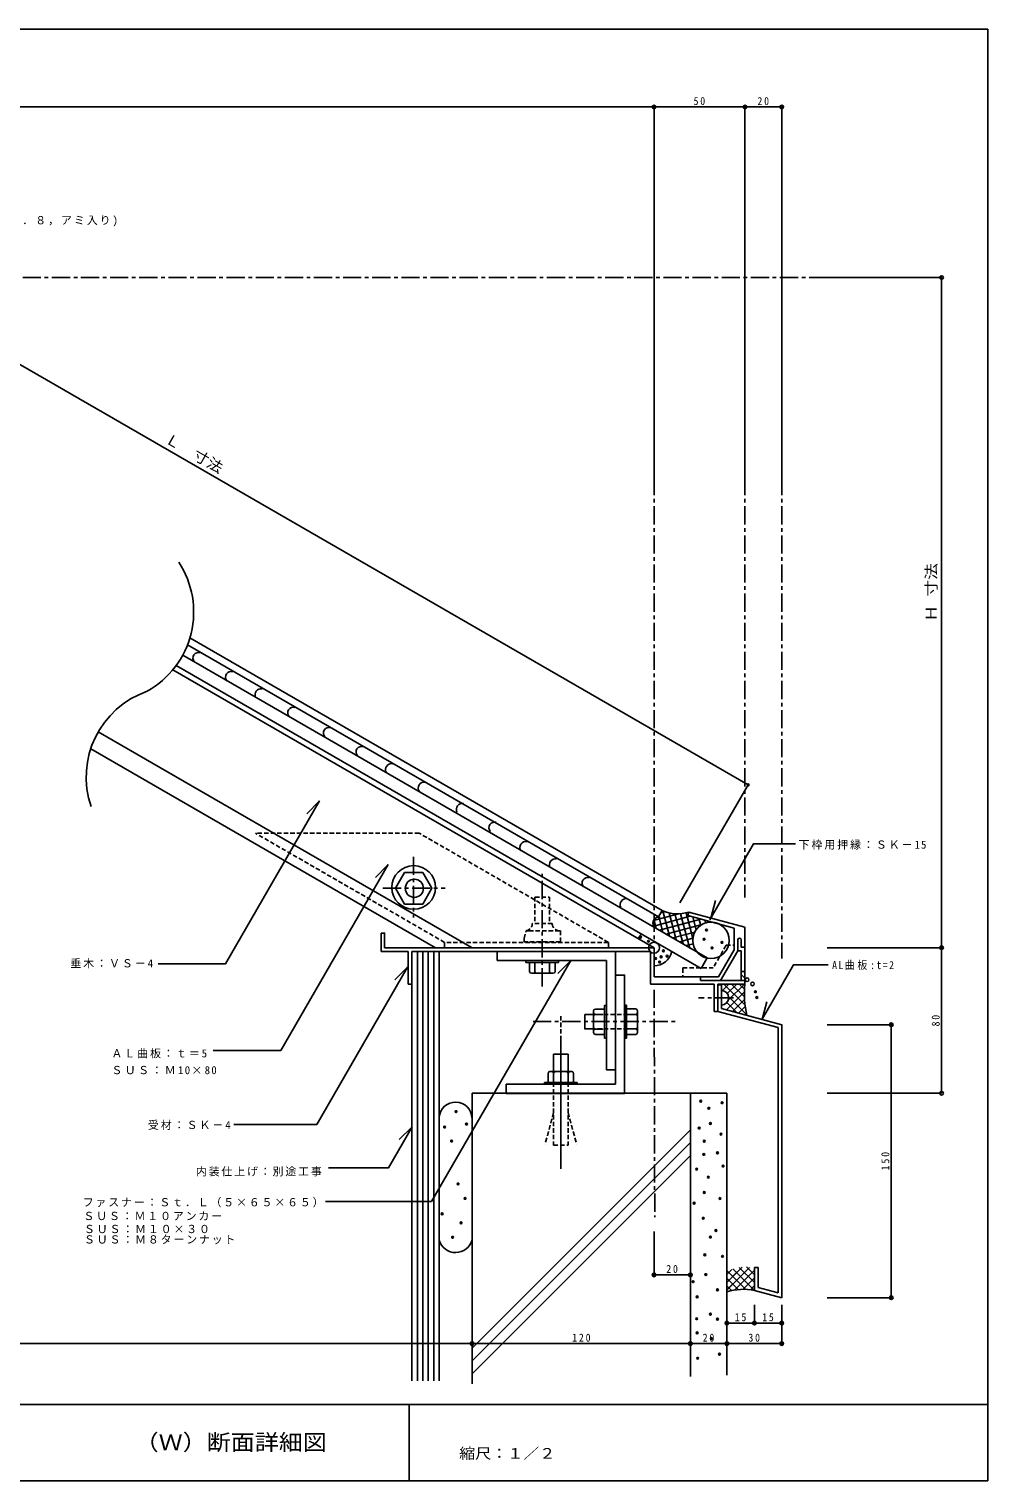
# Model space of a CAD drawing. Units: millimetres, scale not verified. Extents: x -550 to 568, y -396 to 402.
# Drawn here: x 41 to 568, y -396 to 402 of the extents above; entities that cross this region are included whole.
import ezdxf
from ezdxf.enums import TextEntityAlignment as Align

# ---------------------------------------------------------------- set-up
doc = ezdxf.new("R2010")
doc.units = ezdxf.units.MM
doc.header["$LTSCALE"] = 2
doc.header["$PDMODE"] = 32
doc.header["$PDSIZE"] = 1
doc.linetypes.add('CHAIN1', pattern=[8, 5, -1, 1, -1])
doc.linetypes.add('DASHED1', pattern=[1.8, 1.2, -0.6])
doc.layers.add('0-0', color=134, linetype='Continuous')
doc.layers.add('1-0', color=7, linetype='Continuous')
doc.styles.add('ＭＳ ゴシック', font='')
doc.styles.get('ＭＳ ゴシック').set_extended_font_data('MS Gothic')

msp = doc.modelspace()

# ---------------------------------------------------------------- linework, layer by layer
at = {"layer": '0-0'}
for p, q in [((568, 402), (-550, 402)), ((568, -396), (568, 402)), ((-550, -354), (568, -354)), ((250, -354), (250, -396)), ((-550, -396), (568, -396))]:
    msp.add_line(p, q, dxfattribs=at)
at = {"layer": '1-0', "color": 4}
for p, q in [((384.55, 359.163), (-470.472, 359.163)), ((384.55, 359.163), (384.55, 155.721)), ((384.55, 359.163), (434.505, 359.163)), ((384.55, 359.163), (384.55, 155.721)), ((434.505, 359.163), (434.505, 155.721)), ((434.505, 359.163), (454.732, 359.163)), ((434.505, 359.163), (434.505, 155.721)), ((454.732, 359.163), (454.732, 155.721)), ((436.224, -13.416), (-199.888, 353.844)), ((436.224, -13.416), (398.752, -78.318)), ((542.512, -102.917), (479.721, -102.917)), ((542.512, -182.917), (542.512, -102.917)), ((514.884, -145.274), (479.721, -145.274)), ((514.884, -295.274), (514.884, -145.274)), ((542.512, -182.917), (479.721, -182.917)), ((284.55, -320.495), (284.55, -258.96)), ((284.55, -320.495), (284.55, -258.96)), ((384.55, -282.728), (384.55, -258.96)), ((404.55, -320.495), (404.55, -258.96)), ((404.55, -282.728), (404.55, -258.96)), ((424.55, -320.495), (424.55, -258.96)), ((424.55, -320.495), (424.55, -258.96)), ((384.55, -282.728), (404.55, -282.728)), ((424.543, -309.251), (424.543, -299.138)), ((424.55, -320.495), (424.55, -300.797)), ((424.557, -320.495), (424.557, -299.138)), ((439.732, -309.251), (439.732, -299.138)), ((454.732, -320.495), (454.732, -299.138)), ((454.732, -309.251), (454.732, -299.138)), ((514.884, -295.274), (479.721, -295.274)), ((439.732, -309.251), (424.543, -309.251)), ((454.732, -309.251), (439.732, -309.251)), ((284.55, -320.495), (-416.127, -320.495)), ((284.55, -320.495), (285.516, -320.236)), ((284.55, -320.495), (404.55, -320.495)), ((284.55, -320.495), (285.516, -320.754)), ((404.55, -320.495), (424.55, -320.495)), ((424.55, -320.495), (444.732, -320.495)), ((454.732, -320.495), (424.557, -320.495))]:
    msp.add_line(p, q, dxfattribs=at)
at = {"layer": '1-0', "color": 4, "linetype": 'CHAIN1'}
for p, q in [((479.721, 265.444), (-250.926, 265.444)), ((384.55, 155.721), (384.55, -99.407)), ((434.505, 155.721), (434.505, -75.349)), ((454.732, 155.721), (454.732, -108.913)), ((323.151, -124.247), (323.151, -62.287)), ((318.128, -143.564), (398.087, -143.564)), ((333.36, -153.43), (333.36, -224.398))]:
    msp.add_line(p, q, dxfattribs=at)
at = {"layer": '1-0', "color": 5}
for p, q in [((389.094, -82.446), (129.56, 67.396)), ((413.766, -108.469), (125.631, 57.886)), ((387.094, -85.911), (128.241, 63.538)), ((384.55, -102.917), (120.14, 49.74)), ((410.366, -114.358), (122, 52.13)), ((284.55, -102.917), (79.171, 15.658)), ((264.55, -102.917), (75.081, 6.473)), ((389.094, -82.446), (387.094, -85.911)), ((403.595, -83.361), (403.077, -85.293)), ((428.505, -92.106), (403.077, -85.293)), ((434.505, -91.643), (403.595, -83.361)), ((234.55, -104.917), (234.55, -94.917)), ((428.505, -104.107), (428.505, -92.106)), ((434.505, -102.643), (434.505, -91.643)), ((434.505, -102.643), (434.505, -91.643)), ((384.55, -102.917), (236.55, -102.917)), ((384.55, -102.917), (384.55, -118.917)), ((430.505, -104.643), (430.505, -98.599)), ((430.505, -104.643), (430.505, -98.599)), ((432.505, -102.643), (432.505, -98.576)), ((434.505, -102.643), (432.505, -102.643)), ((434.505, -122.917), (434.505, -102.643)), ((249.55, -104.917), (234.55, -104.917)), ((249.55, -104.917), (249.55, -122.917)), ((251.55, -104.917), (251.55, -122.917)), ((382.55, -104.917), (251.55, -104.917)), ((266.55, -105.092), (266.55, -341.039)), ((298.36, -104.977), (298.36, -109.977)), ((358.36, -109.977), (298.36, -109.977)), ((363.36, -104.977), (363.36, -177.977)), ((382.55, -104.917), (382.55, -122.917)), ((410.366, -114.358), (413.766, -108.469)), ((428.505, -104.107), (419.954, -118.917)), ((430.505, -104.643), (421.119, -120.899)), ((432.505, -104.643), (430.505, -104.643)), ((432.505, -120.917), (432.505, -104.643)), ((384.55, -118.917), (410.05, -118.917)), ((410.05, -118.917), (410.05, -120.917)), ((410.05, -118.917), (419.954, -118.917)), ((410.05, -118.917), (410.05, -120.917)), ((432.505, -115.917), (434.452, -115.917)), ((251.55, -122.917), (249.55, -122.917)), ((251.55, -122.917), (251.55, -341.039)), ((382.55, -122.917), (417.55, -122.917)), ((410.05, -120.917), (432.505, -120.917)), ((410.05, -120.917), (421.119, -120.917)), ((417.55, -122.917), (417.55, -137.917)), ((419.55, -122.917), (419.55, -137.917)), ((419.55, -122.917), (434.505, -122.917)), ((419.55, -123.383), (419.55, -137.917)), ((421.55, -123.383), (421.55, -136.383)), ((432.505, -120.917), (434.452, -120.917)), ((419.55, -137.917), (417.55, -137.917)), ((363.36, -170.559), (363.36, -177.977)), ((303.36, -177.977), (303.36, -182.977)), ((303.36, -177.977), (363.36, -177.977)), ((439.732, -278.628), (441.732, -278.628)), ((439.732, -278.628), (439.732, -291.254)), ((441.732, -278.628), (441.732, -289.72)), ((454.732, -295.274), (439.732, -291.254)), ((452.732, -292.667), (441.732, -289.72))]:
    msp.add_line(p, q, dxfattribs=at)
at = {"layer": '1-0'}
for p, q in [((200.841, -22.191), (193.77, -29.262)), ((238.549, -57.204), (179.522, -159.443)), ((238.549, -57.204), (231.478, -64.275)), ((415.687, -86.601), (418.275, -76.942)), ((398.004, -84.265), (384.19, -87.966)), ((404.418, -85.652), (384.409, -91.013)), ((384.463, -87.399), (385.779, -92.31)), ((387.146, -85.821), (389.453, -94.432)), ((410.213, -87.205), (387.484, -93.295)), ((390.738, -83.106), (388.342, -83.748)), ((389.381, -82.574), (393.127, -96.553)), ((392.792, -83.71), (396.801, -98.674)), ((396.032, -84.213), (400.467, -100.764)), ((399.137, -84.209), (404.265, -103.348)), ((402.121, -83.755), (405.829, -97.594)), ((405.837, -86.032), (407.723, -93.07)), ((409.183, -86.929), (410.183, -90.66)), ((410.098, -90.342), (391.159, -95.417)), ((406.976, -94.284), (394.833, -97.538)), ((412.529, -87.826), (412.934, -89.335)), ((405.922, -97.672), (398.507, -99.659)), ((406.019, -100.752), (402.181, -101.78)), ((254.55, -105.092), (254.55, -341.039)), ((257.55, -105.092), (257.55, -341.039)), ((260.55, -105.092), (260.55, -341.039)), ((338.81, -109.977), (262.315, -242.471)), ((263.55, -105.092), (263.55, -341.039)), ((332.151, -109.977), (314.151, -109.977)), ((316.151, -115.977), (316.151, -110.977)), ((319.151, -116.977), (319.151, -110.977)), ((327.151, -116.977), (327.151, -110.977)), ((330.151, -115.977), (330.151, -110.977)), ((338.81, -109.977), (331.739, -117.048)), ((332.151, -110.977), (332.151, -109.977)), ((249.136, -113.589), (242.065, -120.66)), ((318.151, -116.977), (317.151, -116.977)), ((317.151, -116.977), (328.151, -116.977)), ((326.151, -116.977), (320.151, -116.977)), ((328.151, -116.977), (329.151, -116.977)), ((432.505, -117.625), (434.492, -119.612)), ((433.626, -115.917), (434.505, -116.796)), ((425.711, -122.917), (422.164, -126.465)), ((422.914, -122.917), (434.543, -134.546)), ((434.181, -127.175), (424.313, -137.044)), ((429.954, -122.917), (424.794, -128.077)), ((434.196, -122.917), (425.298, -131.816)), ((427.157, -122.917), (434.18, -129.94)), ((431.399, -122.917), (434.245, -125.763)), ((432.505, -120.453), (432.969, -120.917)), ((358.36, -152.605), (358.36, -134.605)), ((369.465, -134.564), (368.465, -134.564)), ((368.465, -152.564), (368.465, -134.564)), ((424.562, -133.05), (430.216, -138.705)), ((425.492, -129.738), (435.521, -139.767)), ((434.243, -131.356), (427.596, -138.003)), ((434.634, -135.208), (430.942, -138.899)), ((443.894, -142.272), (446.482, -132.612)), ((352.074, -139.564), (346.48, -139.564)), ((346.526, -139.623), (346.526, -147.616)), ((351.36, -138.605), (351.36, -137.605)), ((351.36, -137.605), (351.36, -148.605)), ((351.36, -146.605), (351.36, -140.605)), ((352.36, -136.605), (357.36, -136.605)), ((352.36, -139.605), (356.597, -139.605)), ((374.465, -136.564), (369.465, -136.564)), ((374.465, -139.564), (369.465, -139.564)), ((375.465, -138.564), (375.465, -137.564)), ((375.465, -149.564), (375.465, -138.564)), ((375.465, -140.564), (375.465, -146.564)), ((435.292, -138.792), (434.288, -139.796)), ((352.074, -147.564), (346.526, -147.564)), ((351.36, -148.605), (351.36, -149.605)), ((352.36, -147.605), (356.597, -147.605)), ((352.36, -150.605), (357.36, -150.605)), ((374.465, -147.564), (369.465, -147.564)), ((374.465, -150.564), (369.465, -150.564)), ((375.465, -148.564), (375.465, -149.564)), ((179.522, -159.443), (142.274, -159.443)), ((357.36, -152.605), (358.36, -152.605)), ((329.36, -161.477), (329.36, -176.977)), ((337.36, -161.477), (329.36, -161.477)), ((337.36, -161.477), (337.36, -176.977)), ((326.36, -171.977), (326.36, -176.977)), ((328.36, -170.977), (327.36, -170.977)), ((327.36, -170.977), (338.36, -170.977)), ((336.36, -170.977), (330.36, -170.977)), ((338.36, -170.977), (339.36, -170.977)), ((340.36, -171.977), (340.36, -176.977)), ((342.36, -176.977), (324.36, -176.977)), ((342.36, -176.977), (342.36, -177.977)), ((251.692, -201.345), (244.621, -208.416)), ((404.55, -202.985), (284.55, -322.985)), ((404.55, -210.056), (284.55, -330.056)), ((404.55, -217.127), (284.55, -337.127)), ((262.315, -242.471), (203.981, -242.471)), ((432.889, -278.498), (424.55, -286.836)), ((436.966, -278.663), (424.55, -291.079)), ((431.377, -278.632), (439.732, -286.988)), ((435.289, -278.301), (439.732, -282.745)), ((427.279, -279.865), (424.55, -282.594)), ((427.279, -279.865), (424.55, -282.594)), ((424.55, -280.291), (430.244, -285.984)), ((424.55, -280.291), (434.949, -290.689)), ((430.244, -281.143), (424.55, -286.836)), ((424.55, -284.533), (428.916, -288.899)), ((424.55, -284.533), (430.819, -290.802)), ((430.244, -285.386), (425.702, -289.927)), ((427.901, -279.399), (430.244, -281.741)), ((427.901, -279.399), (439.732, -291.23)), ((439.732, -280.139), (428.813, -291.058)), ((439.732, -284.382), (433.448, -290.666)), ((424.55, -288.776), (425.702, -289.927)), ((424.55, -288.776), (427.148, -291.374)), ((439.732, -288.625), (437.465, -290.892))]:
    msp.add_line(p, q, dxfattribs=at)
at = {"layer": '1-0', "color": 5, "linetype": 'DASHED1'}
for p, q in [((269.457, -99.977), (165.534, -39.977)), ((359.457, -99.977), (359.457, -102.767)), ((424.175, -101.607), (417.068, -113.917)), ((424.175, -101.607), (428.182, -101.607)), ((400.444, -113.917), (417.068, -113.917)), ((333.36, -140.506), (333.36, -223.111))]:
    msp.add_line(p, q, dxfattribs=at)
at = {"layer": '1-0', "linetype": 'CHAIN1'}
for p, q in [((252.481, -52.946), (252.481, -86.275)), ((235.605, -70.243), (269.779, -70.243)), ((384.61, -126.032), (384.932, -251.066)), ((428.145, -130.417), (409.041, -130.417))]:
    msp.add_line(p, q, dxfattribs=at)
at = {"layer": '1-0', "linetype": 'DASHED1'}
for p, q in [((319.151, -75.148), (319.151, -89.648)), ((319.151, -75.148), (327.151, -75.148)), ((327.151, -75.148), (327.151, -89.648)), ((313.151, -97.878), (314.299, -93.595)), ((315.651, -93.648), (314.284, -93.648)), ((332.651, -93.648), (314.284, -93.648)), ((328.651, -89.648), (317.651, -89.648)), ((332.651, -93.648), (333.151, -93.648)), ((333.151, -93.648), (333.151, -99.648)), ((313.151, -97.878), (313.151, -99.648)), ((333.151, -99.648), (313.151, -99.648)), ((370.228, -139.564), (356.597, -139.564)), ((370.228, -147.564), (352.074, -147.564)), ((329.36, -176.977), (329.36, -211.477)), ((337.36, -176.977), (337.36, -211.477)), ((329.36, -193.477), (324.701, -210.864)), ((337.36, -193.477), (342.019, -210.864)), ((329.36, -211.477), (337.36, -211.477))]:
    msp.add_line(p, q, dxfattribs=at)
at = {"layer": '1-0', "color": 5, "linetype": 'CHAIN1'}
msp.add_line((333.36, -159.142), (333.36, -222.954), dxfattribs=at)
at = {"layer": '1-0', "color": 1}
for p, q in [((424.55, -182.917), (284.55, -182.917)), ((284.55, -182.917), (284.55, -342.542)), ((404.55, -182.917), (404.55, -338.532)), ((424.55, -182.917), (424.55, -337.863))]:
    msp.add_line(p, q, dxfattribs=at)
at = {"layer": '1-0', "color": 4}
for points in [[(542.512, -102.917), (542.512, 265.444), (479.721, 265.444)], [(444.732, -320.495), (424.55, -320.495), (424.55, -300.614)]]:
    msp.add_lwpolyline(points, dxfattribs=at)
at = {"layer": '1-0'}
for points in [[(200.841, -22.191), (149.12, -111.774), (112.189, -111.774)], [(415.16, -87.515), (439.241, -45.804), (462.327, -45.804)], [(332.151, -110.977), (314.151, -110.977), (314.151, -109.977)], [(249.136, -113.589), (199.237, -200.018), (153.713, -200.018)], [(443.894, -142.272), (461.143, -112.396), (480.218, -112.396)], [(357.36, -152.605), (357.36, -134.605), (358.36, -134.605)], [(369.465, -134.564), (369.465, -152.564), (368.465, -152.564)], [(324.36, -176.977), (324.36, -177.977), (342.36, -177.977)], [(251.692, -201.345), (238.715, -223.822), (205.685, -223.822)]]:
    msp.add_lwpolyline(points, dxfattribs=at)
at = {"layer": '1-0', "color": 5, "linetype": 'DASHED1'}
for points in [[(359.457, -99.977), (255.534, -39.977), (165.534, -39.977)], [(359.457, -99.977), (269.457, -99.977), (269.457, -102.911)], [(400.444, -113.917), (400.444, -114.32), (400.444, -118.875)]]:
    msp.add_lwpolyline(points, dxfattribs=at)
at = {"layer": '1-0'}
msp.add_lwpolyline([(247.481, -78.904), (257.481, -78.904), (262.481, -70.243), (257.481, -61.583), (247.481, -61.583), (242.481, -70.243)], close=True, dxfattribs=at)
at = {"layer": '1-0', "color": 5}
for points in [[(236.55, -102.917), (236.55, -94.917), (234.55, -94.917)], [(434.505, -102.643), (432.505, -102.643), (432.505, -98.576)], [(358.36, -109.977), (358.36, -169.977), (363.36, -169.977)], [(303.36, -182.977), (368.36, -182.977), (368.36, -117.977), (363.514, -117.977)], [(421.55, -123.383), (419.55, -123.383), (419.55, -137.917)], [(419.55, -137.917), (452.732, -146.808), (452.732, -292.667)], [(421.55, -136.383), (454.732, -145.274), (454.732, -295.274)]]:
    msp.add_lwpolyline(points, dxfattribs=at)
for centre in [(384.55, 359.163), (434.505, 359.163), (454.732, 359.163), (542.512, 265.444), (542.512, -102.917), (514.884, -145.274), (542.512, -182.917), (384.55, -282.728), (404.55, -282.728), (514.884, -295.274), (424.543, -309.251), (439.732, -309.251), (454.732, -309.251), (284.55, -320.495), (404.55, -320.495), (424.557, -320.495), (454.732, -320.495)]:
    msp.add_circle(centre, 1, dxfattribs=at)
at = {"layer": '1-0'}
for centre, radius in [((252.481, -69.821), 12), ((252.903, -70.243), 5), ((415.846, -98.902), 10), ((435.699, -120.53), 1), ((438.647, -122.797), 1), ((440.235, -127.106), 0.5), ((441.028, -130.281), 0.5), ((284.55, -320.495), 1), ((404.55, -320.495), 1), ((424.55, -320.495), 1), ((424.55, -320.495), 1)]:
    msp.add_circle(centre, radius, dxfattribs=at)
at = {"layer": '1-0', "color": 1}
msp.add_circle((384.55, -102.917), 3, dxfattribs=at)
at = {"layer": '1-0'}
for centre, radius, start, end in [((81.628, 81.628), 50, 299.36839, 33.19579), ((122.57, -9.173), 50, 109.17229, 198.88696), ((317.151, -115.977), 1, 180, 270), ((318.151, -115.977), 1, 270, 360), ((320.151, -115.977), 1, 180, 270), ((326.151, -115.977), 1, 270, 360), ((328.151, -115.977), 1, 180, 270), ((329.151, -115.977), 1, 270, 360), ((352.36, -137.605), 1, 90, 180), ((352.36, -138.605), 1, 180, 270), ((352.36, -140.605), 1, 90, 180), ((374.465, -137.564), 1, 0, 90), ((374.465, -138.564), 1, 270, 0), ((374.465, -140.564), 1, 0, 90), ((352.36, -146.605), 1, 180, 270), ((352.36, -148.605), 1, 90, 180), ((352.36, -149.605), 1, 180, 270), ((374.465, -146.564), 1, 270, 0), ((374.465, -148.564), 1, 0, 90), ((374.465, -149.564), 1, 270, 0), ((327.36, -171.977), 1, 90, 180), ((328.36, -171.977), 1, 0, 90), ((330.36, -171.977), 1, 90, 180), ((336.36, -171.977), 1, 0, 90), ((338.36, -171.977), 1, 90, 180), ((339.36, -171.977), 1, 0, 90)]:
    msp.add_arc(centre, radius, start, end, dxfattribs=at)
at = {"layer": '1-0', "color": 5}
for centre, radius, start, end in [((134.374, 56.26), 3.138, 73.75382, 220.15178), ((152.267, 45.824), 3.138, 73.75382, 220.15178), ((168.7, 36.112), 3.367, 81.33582, 204.97864), ((186.421, 26.105), 3.138, 73.75382, 220.15178), ((206.058, 15.055), 3.138, 73.75382, 220.15178), ((223.951, 4.62), 3.138, 73.75382, 220.15178), ((240.384, -5.092), 3.367, 81.33582, 204.97864), ((258.106, -15.099), 3.138, 73.75382, 220.15178), ((279.292, -26.956), 3.367, 81.33582, 204.97864), ((297.013, -36.963), 3.138, 73.75382, 220.15178), ((313.972, -47.71), 3.138, 73.75382, 220.15178), ((330.405, -57.422), 3.367, 81.33582, 204.97864), ((348.126, -67.429), 3.138, 73.75382, 220.15178), ((369.312, -79.286), 3.367, 81.33582, 204.97864), ((387.034, -89.293), 3.138, 73.75382, 220.15178), ((397.554, -63.729), 20.54, 245.6768, 287.10435), ((384.526, -102.817), 10, 132.99047, 150.42796), ((431.505, -98.654), 1, 4.44007, 180.81305), ((431.505, -98.654), 1, 4.44008, 180.81306), ((384.526, -102.817), 10, 270.13675, 347.00953), ((421.55, -130.417), 4, 270, 90), ((480.828, -128.578), 46.668, 173.03318, 194.36017), ((275.525, -196.777), 8.995, 1.91469, 175.42705), ((275.528, -261.176), 9.291, 194.92293, 346.20308), ((433.727, -321.545), 30.88, 78.78663, 107.30218)]:
    msp.add_arc(centre, radius, start, end, dxfattribs=at)
at = {"layer": '1-0', "linetype": 'DASHED1'}
for centre, start, end in [((313.651, -89.648), 279.31821, 0), ((332.651, -89.648), 180, 270)]:
    msp.add_arc(centre, 4, start, end, dxfattribs=at)
at = {"layer": '1-0', "color": 4}
for p in [(384.55, 359.163), (434.505, 359.163), (454.732, 359.163), (436.224, -13.416), (514.884, -145.274), (384.55, -282.728), (404.55, -282.728), (514.884, -295.274), (424.543, -309.251), (439.732, -309.251), (454.732, -309.251), (284.55, -320.495), (404.55, -320.495), (424.55, -320.495), (424.557, -320.495), (454.732, -320.495)]:
    msp.add_point(p, dxfattribs=at)
at = {"layer": '1-0'}
for p in [(413.386, -93.208), (412.029, -98.295), (416.437, -103.042), (421.863, -99.99)]:
    msp.add_point(p, dxfattribs=at)
at = {"layer": '1-0', "color": 5}
for p in [(377.208, -97.162), (381.449, -99.407), (385.441, -108.805), (387.603, -110.801), (388.435, -107.89), (389.683, -104.647), (391.762, -107.558), (275.8, -193.003), (281.555, -199.854), (269.497, -201.498), (273.334, -209.171), (276.896, -232.738), (280.733, -240.685), (268.127, -249.18), (278.54, -254.112), (273.882, -262.059)]:
    msp.add_point(p, dxfattribs=at)
at = {"layer": '1-0', "color": 1}
for p in [(410.204, -187.261), (414.663, -191.163), (421.909, -188.097), (415.499, -199.523), (409.368, -202.032), (421.352, -205.376), (412.155, -209.278), (419.401, -215.687), (411.876, -216.524), (422.467, -222.933), (407.975, -224.606), (414.385, -229.065), (412.155, -237.425), (406.581, -243.278), (420.794, -240.769), (411.598, -251.638), (415.499, -261.95), (418.565, -258.327), (412.434, -271.704), (422.188, -272.54), (406.024, -286.475), (412.991, -282.573), (408.253, -294.835), (419.401, -290.934), (407.975, -306.819), (415.499, -304.311), (419.401, -307.098), (408.253, -314.622), (416.057, -317.688), (420.516, -326.327), (408.532, -328.557)]:
    msp.add_point(p, dxfattribs=at)

# ---------------------------------------------------------------- texts
at = {"layer": '0-0', "color": 3, "style": 'ＭＳ ゴシック', "width": 1.1}
msp.add_text('（Ｗ）断面詳細図', height=8.798, dxfattribs=at).set_placement((99.209, -381.767), align=Align.BOTTOM_LEFT)
at = {"layer": '0-0', "color": 7, "style": 'ＭＳ ゴシック', "width": 1.1}
msp.add_text('縮尺：１／２', height=5.865, dxfattribs=at).set_placement((277.535, -385.535), align=Align.BOTTOM_LEFT)
at = {"layer": '1-0', "style": 'ＭＳ ゴシック'}
for s, rotation, width, p in [('Ｌ\u3000寸法', 330, 1.1, (114.338, 173.58)), ('Ｈ 寸法', 90, 1.15, (541.512, 76.263))]:
    msp.add_text(s, height=5.865, rotation=rotation, dxfattribs=dict(at, width=width)).set_placement(p, align=Align.BOTTOM_LEFT)
at = {"layer": '1-0', "char_height": 4.399, "attachment_point": 7, "style": 'ＭＳ ゴシック'}
for s, insert in [('\\T1.36;\\W0.9;50', (406.277, 360.163)), ('\\T1.36;\\W0.9;20', (441.369, 360.163)), ('\\T1.18;硝子:別途工事（ｔ＝６．８，アミ入り)', (-36.833, 293.521)), ('\\T1.18;下枠用押縁：ＳＫ－15', (463.953, -49.022)), ('\\T1.18;垂木：ＶＳ－4', (63.879, -114.21)), ('\\T1.29;\\W0.9;AL曲板:t=2', (482.386, -115.164)), ('\\T1.18;ＡＬ曲板：ｔ＝5', (86.455, -163.703)), ('\\T1.22;ＳＵＳ：Ｍ10×80', (86.455, -172.494)), ('\\T1.18;受材：ＳＫ－4', (106.506, -203.049)), ('\\T1.17;内装仕上げ：別途工事', (132.845, -228.608)), ('\\T1.17;ファスナー：Ｓｔ．Ｌ（５×６５×６５）', (70.673, -245.648)), ('\\T1.17;ＳＵＳ：Ｍ１０アンカー', (71.066, -252.825)), ('\\T1.17;ＳＵＳ：Ｍ１０×３０', (71.372, -259.847)), ('\\T1.17;ＳＵＳ：Ｍ８ターンナット', (71.372, -265.954)), ('\\T1.36;\\W0.9;20', (391.3, -281.728)), ('\\T1.36;\\W0.9;15', (428.888, -308.251)), ('\\T1.36;\\W0.9;15', (443.982, -308.251)), ('\\T1.38;\\W0.9;120', (339.55, -319.495)), ('\\T1.36;\\W0.9;20', (411.3, -319.495)), ('\\T1.36;\\W0.9;30', (436.395, -319.495))]:
    msp.add_mtext(s, dxfattribs=dict(at, insert=insert))
at = {"layer": '1-0', "char_height": 4.399, "attachment_point": 7, "rotation": 90, "style": 'ＭＳ ゴシック'}
for s, insert in [('\\T1.36;\\W0.9;80', (541.512, -146.167)), ('\\T1.38;\\W0.9;150', (513.884, -225.274))]:
    msp.add_mtext(s, dxfattribs=dict(at, insert=insert))

doc.saveas('drawing.dxf')
